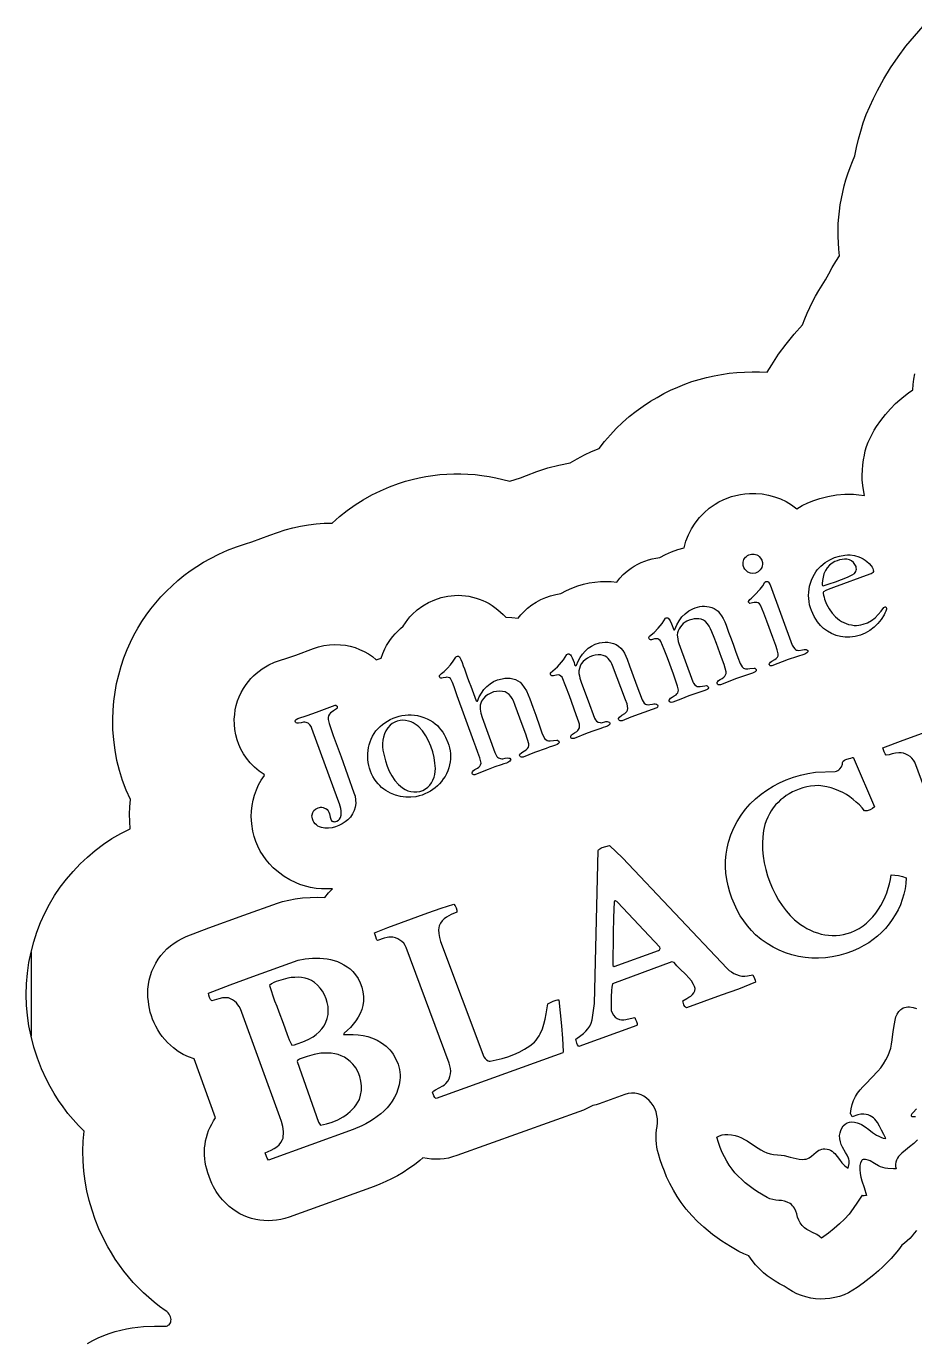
# Model space of a CAD drawing. Extents: x 0 to 500, y 0 to 300.
# Drawn here: x -0.4 to 72.7, y 184.6 to 292.8 of the extents above; entities that cross this region are included whole.
import ezdxf

# ---------------------------------------------------------------- set-up
doc = ezdxf.new("R2010")
doc.units = 0
doc.layers.add('Nível Padrão', color=18, linetype='CONTINUOUS')

msp = doc.modelspace()

# ---------------------------------------------------------------- linework, layer by layer
at = {"layer": 'Nível Padrão'}
for points in [[(4.64, 184.44), (5.08, 184.68), (5.53, 184.9), (5.98, 185.09), (6.44, 185.26), (6.91, 185.41), (7.38, 185.53), (7.84, 185.63), (8.31, 185.71), (8.78, 185.77), (9.24, 185.82), (10.16, 185.86), (11.04, 185.86), (11.13, 185.86), (11.22, 185.89), (11.29, 185.93), (11.36, 185.98), (11.42, 186.05), (11.46, 186.13), (11.5, 186.21), (11.51, 186.31), (11.52, 186.41), (11.5, 186.52), (11.47, 186.63), (11.43, 186.74), (11.36, 186.85), (11.27, 186.96), (11.17, 187.06), (11.04, 187.16), (10.57, 187.49), (10.12, 187.84), (9.69, 188.21), (9.26, 188.59), (8.83, 189.02), (8.41, 189.46), (8.02, 189.91), (7.64, 190.38), (7.28, 190.87), (6.93, 191.36), (6.61, 191.88), (6.31, 192.4), (5.93, 193.13), (5.59, 193.87), (5.29, 194.63), (5.03, 195.41), (4.79, 196.2), (4.6, 197), (4.45, 197.8), (4.34, 198.62), (4.28, 199.44), (4.27, 200.26), (4.3, 201.08), (4.37, 201.9), (3.91, 202.37), (3.46, 202.86), (3.04, 203.37), (2.64, 203.9), (2.26, 204.44), (1.9, 205), (1.57, 205.57), (1.26, 206.16), (0.87, 207.02), (0.53, 207.91), (0.24, 208.81), (0, 209.73), (-0.17, 210.57), (-0.28, 211.42), (-0.36, 212.28), (-0.39, 213.13), (-0.37, 214.02), (-0.3, 214.9), (-0.17, 215.77), (0, 216.64), (0.22, 217.47), (0.48, 218.27), (0.78, 219.06), (1.13, 219.83), (1.52, 220.57), (1.94, 221.29), (2.41, 221.98), (2.92, 222.65), (3.46, 223.28), (4.03, 223.89), (4.64, 224.46), (5.28, 225), (5.95, 225.51), (6.66, 225.97), (7.39, 226.4), (8.15, 226.79), (8.12, 227.39), (8.11, 227.98), (8.13, 228.58), (8.17, 229.18), (7.83, 229.96), (7.53, 230.76), (7.28, 231.58), (7.07, 232.41), (6.91, 233.25), (6.8, 234.1), (6.73, 234.95), (6.72, 235.81), (6.75, 236.55), (6.81, 237.28), (6.91, 238.01), (7.04, 238.73), (7.21, 239.45), (7.41, 240.16), (7.64, 240.85), (7.92, 241.54), (8.18, 242.13), (8.47, 242.71), (8.79, 243.28), (9.12, 243.83), (9.48, 244.36), (9.86, 244.88), (10.27, 245.38), (10.69, 245.87), (11.13, 246.33), (11.6, 246.78), (12.08, 247.21), (12.58, 247.61), (13.1, 248), (13.63, 248.36), (14.18, 248.71), (14.75, 249.03), (15.45, 249.38), (16.17, 249.7), (16.91, 249.99), (17.65, 250.23), (18.17, 250.4), (19.65, 250.95), (20.27, 251.17), (20.89, 251.37), (21.53, 251.53), (22.16, 251.67), (22.81, 251.78), (23.46, 251.86), (24.11, 251.92), (24.76, 251.94), (25.37, 252.47), (26, 252.97), (26.65, 253.43), (27.33, 253.86), (28.02, 254.25), (28.74, 254.6), (29.48, 254.91), (30.23, 255.19), (30.79, 255.37), (31.35, 255.52), (31.92, 255.65), (32.48, 255.76), (33.06, 255.85), (33.63, 255.92), (34.21, 255.96), (34.78, 255.99), (35.36, 255.99), (35.94, 255.97), (36.52, 255.93), (37.09, 255.86), (37.67, 255.77), (38.24, 255.66), (38.8, 255.53), (39.37, 255.38), (40.26, 255.65), (40.74, 255.85), (41.61, 256.19), (42.51, 256.47), (43.42, 256.7), (44.34, 256.89), (44.92, 257.22), (45.51, 257.54), (46.11, 257.82), (46.73, 258.08), (47.18, 258.64), (47.65, 259.19), (48.14, 259.71), (48.66, 260.21), (49.2, 260.69), (49.76, 261.14), (50.35, 261.56), (50.95, 261.96), (51.49, 262.28), (52.05, 262.59), (52.61, 262.87), (53.19, 263.12), (53.77, 263.36), (54.36, 263.57), (54.96, 263.75), (55.56, 263.92), (56.18, 264.05), (56.79, 264.17), (57.41, 264.26), (58.04, 264.32), (58.67, 264.36), (59.3, 264.38), (59.93, 264.37), (60.56, 264.34), (60.92, 264.95), (61.49, 265.82), (62.11, 266.66), (62.76, 267.47), (63.46, 268.24), (63.64, 268.73), (63.84, 269.21), (64.05, 269.68), (64.28, 270.15), (64.53, 270.61), (64.79, 271.06), (65.06, 271.5), (65.35, 271.94), (65.61, 272.45), (65.89, 272.96), (66.19, 273.45), (66.5, 273.93), (66.45, 274.46), (66.41, 274.99), (66.39, 275.51), (66.39, 276.04), (66.4, 276.57), (66.44, 277.09), (66.49, 277.61), (66.56, 278.13), (66.65, 278.65), (66.76, 279.16), (66.88, 279.68), (67.02, 280.18), (67.18, 280.68), (67.36, 281.18), (67.56, 281.67), (67.77, 282.16), (67.9, 282.84), (68.05, 283.52), (68.24, 284.19), (68.45, 284.86), (68.7, 285.54), (68.98, 286.21), (69.28, 286.87), (69.61, 287.52), (70.13, 288.48), (70.7, 289.4), (71.31, 290.3), (71.96, 291.17), (72.66, 292), (73.39, 292.81)], [(72.82, 193.73), (72.65, 193.5), (72.47, 193.28), (72.27, 193.07), (72.06, 192.88), (71.85, 192.69), (71.62, 192.52), (71.34, 192.15), (71.04, 191.79), (70.74, 191.44), (70.42, 191.1), (70.07, 190.75), (69.7, 190.42), (69.33, 190.09), (68.95, 189.78), (68.45, 189.4), (67.94, 189.03), (67.59, 188.81), (67.24, 188.61), (66.87, 188.44), (66.49, 188.31), (66.1, 188.21), (65.71, 188.14), (65.31, 188.1), (64.92, 188.09), (64.52, 188.12), (64.13, 188.17), (63.74, 188.26), (63.36, 188.38), (62.99, 188.53), (62.62, 188.71), (62.27, 188.92), (61.94, 189.16), (61.56, 189.35), (61.21, 189.55), (60.88, 189.77), (60.56, 190.01), (60.25, 190.26), (59.91, 190.58), (59.6, 190.91), (59.31, 191.27), (59.05, 191.65), (58.64, 191.81), (58.23, 192.01), (57.52, 192.42), (56.83, 192.85), (56.44, 193.12), (56.06, 193.4), (55.69, 193.69), (55.33, 194), (54.82, 194.47), (54.34, 194.97), (53.89, 195.49), (53.48, 196.04), (53.14, 196.54), (52.83, 197.06), (52.54, 197.59), (52.28, 198.14), (52.09, 198.6), (51.91, 199.07), (51.75, 199.54), (51.61, 200.03), (51.54, 200.3), (51.48, 200.58), (51.44, 200.86), (51.42, 201.15), (51.41, 201.43), (51.42, 201.71), (51.45, 202), (51.49, 202.28), (51.52, 202.6), (51.52, 202.91), (51.48, 203.2), (51.41, 203.49), (51.31, 203.76), (51.18, 204.01), (51.02, 204.24), (50.84, 204.44), (50.63, 204.62), (50.41, 204.77), (50.18, 204.89), (49.93, 204.97), (49.67, 205.02), (49.4, 205.03), (49.12, 205), (48.85, 204.92), (46.74, 204.16), (46.48, 204.08), (46.22, 204.01), (45.83, 203.81), (45.43, 203.64), (35.02, 199.89), (34.68, 199.78), (34.34, 199.69), (33.99, 199.63), (33.64, 199.6), (33.28, 199.59), (32.93, 199.6), (32.58, 199.65), (32.23, 199.71), (31.97, 199.49), (31.53, 199.14), (31.08, 198.82), (30.61, 198.51), (30.13, 198.23), (29.66, 197.98), (29.19, 197.75), (28.7, 197.54), (28.21, 197.35), (21.22, 194.83), (20.88, 194.72), (20.54, 194.63), (20.19, 194.58), (19.85, 194.54), (19.5, 194.53), (19.16, 194.54), (18.81, 194.58), (18.48, 194.64), (18.14, 194.73), (17.81, 194.83), (17.49, 194.96), (17.18, 195.11), (16.88, 195.29), (16.59, 195.48), (16.31, 195.7), (16.05, 195.94), (15.75, 196.25), (15.48, 196.58), (15.24, 196.94), (15.02, 197.31), (14.88, 197.59), (14.76, 197.88), (14.64, 198.18), (14.54, 198.48), (14.45, 198.77), (14.38, 199.06), (14.33, 199.35), (14.29, 199.64), (14.27, 199.94), (14.27, 200.23), (14.28, 200.53), (14.32, 200.82), (14.36, 201.11), (14.43, 201.39), (14.51, 201.68), (14.61, 201.95), (14.73, 202.23), (14.86, 202.49), (15.01, 202.75), (15.18, 203), (13.41, 207.85), (12.95, 208.01), (12.52, 208.22), (12.1, 208.47), (11.71, 208.75), (11.46, 208.97), (11.22, 209.19), (11, 209.44), (10.79, 209.69), (10.6, 209.96), (10.42, 210.24), (10.26, 210.53), (10.12, 210.83), (10, 211.11), (9.9, 211.4), (9.81, 211.69), (9.74, 211.99), (9.69, 212.29), (9.65, 212.59), (9.62, 212.9), (9.61, 213.2), (9.62, 213.59), (9.66, 213.97), (9.73, 214.34), (9.83, 214.71), (9.95, 215.06), (10.1, 215.4), (10.27, 215.73), (10.46, 216.05), (10.68, 216.35), (10.92, 216.63), (11.18, 216.9), (11.47, 217.14), (11.77, 217.37), (12.08, 217.57), (12.42, 217.75), (12.77, 217.91), (14.63, 218.62), (17.5, 219.67), (20.28, 220.66), (20.68, 220.79), (21.2, 220.91), (21.73, 221.01), (22.34, 221.09), (22.95, 221.13), (23.56, 221.15), (24.17, 221.13), (24.47, 221.5), (24.79, 221.84), (24.34, 221.83), (23.89, 221.84), (23.44, 221.88), (22.99, 221.96), (22.69, 222.03), (22.39, 222.11), (22.1, 222.21), (21.81, 222.33), (21.29, 222.58), (20.81, 222.87), (20.35, 223.2), (19.92, 223.58), (19.62, 223.89), (19.34, 224.23), (19.09, 224.58), (18.86, 224.95), (18.66, 225.34), (18.5, 225.74), (18.36, 226.15), (18.25, 226.58), (18.15, 227.18), (18.11, 227.78), (18.13, 228.24), (18.18, 228.69), (18.26, 229.13), (18.38, 229.56), (18.54, 229.99), (18.72, 230.4), (18.94, 230.79), (19.2, 231.17), (19.17, 231.25), (18.76, 231.53), (18.38, 231.85), (18.03, 232.21), (17.71, 232.59), (17.48, 232.95), (17.27, 233.32), (17.1, 233.71), (16.95, 234.11), (16.84, 234.52), (16.77, 234.94), (16.73, 235.37), (16.72, 235.79), (16.75, 236.18), (16.8, 236.56), (16.88, 236.93), (16.99, 237.3), (17.13, 237.65), (17.29, 238), (17.48, 238.33), (17.69, 238.65), (17.88, 238.9), (18.08, 239.14), (18.3, 239.36), (18.53, 239.57), (18.77, 239.76), (19.02, 239.94), (19.29, 240.11), (19.56, 240.26), (20.03, 240.48), (20.53, 240.65), (20.97, 240.79), (21.77, 241.06), (23.24, 241.62), (23.64, 241.75), (24.09, 241.86), (24.54, 241.92), (25, 241.95), (25.46, 241.93), (25.86, 241.88), (26.26, 241.8), (26.65, 241.69), (27.03, 241.54), (27.39, 241.37), (27.75, 241.17), (28.08, 240.95), (28.4, 240.69), (28.81, 240.82), (28.95, 241.21), (29.11, 241.58), (29.25, 241.85), (29.41, 242.11), (29.58, 242.36), (29.76, 242.6), (29.96, 242.83), (30.16, 243.05), (30.39, 243.26), (30.62, 243.45), (30.8, 243.73), (30.99, 243.99), (31.17, 244.21), (31.36, 244.42), (31.77, 244.79), (32.22, 245.12), (32.7, 245.4), (33.2, 245.63), (33.73, 245.81), (34.28, 245.93), (34.56, 245.96), (34.84, 245.98), (35.14, 245.99), (35.44, 245.98), (35.73, 245.95), (36.02, 245.91), (36.31, 245.85), (36.6, 245.77), (36.87, 245.68), (37.15, 245.57), (37.41, 245.45), (37.67, 245.31), (37.92, 245.16), (38.16, 244.99), (38.4, 244.81), (38.62, 244.61), (38.83, 244.4), (39.04, 244.18), (39.56, 244.17), (40.07, 244.12), (40.29, 244.39), (40.52, 244.64), (40.84, 244.94), (41.19, 245.2), (41.55, 245.44), (41.93, 245.65), (42.33, 245.82), (42.74, 245.96), (43.16, 246.07), (43.59, 246.14), (44.03, 246.38), (44.49, 246.59), (44.97, 246.76), (45.45, 246.91), (45.91, 247.01), (46.38, 247.08), (46.83, 247.12), (47.28, 247.13), (47.72, 247.12), (48.17, 247.08), (48.43, 247.4), (48.71, 247.7), (49.02, 247.97), (49.35, 248.22), (49.62, 248.39), (49.9, 248.55), (50.19, 248.69), (50.48, 248.81), (50.78, 248.91), (51.08, 248.99), (51.39, 249.06), (51.71, 249.1), (52.19, 249.36), (52.68, 249.57), (53.19, 249.75), (53.71, 249.9), (53.87, 250.45), (54.07, 250.97), (54.33, 251.47), (54.63, 251.94), (54.98, 252.38), (55.36, 252.79), (55.79, 253.16), (56.26, 253.48), (56.58, 253.67), (56.92, 253.84), (57.26, 253.99), (57.62, 254.11), (57.98, 254.21), (58.35, 254.29), (58.72, 254.34), (59.09, 254.37), (59.62, 254.37), (60.14, 254.33), (60.65, 254.24), (61.15, 254.1), (61.64, 253.92), (62.11, 253.7), (62.56, 253.43), (62.98, 253.12), (63.43, 253.37), (63.9, 253.6), (64.38, 253.79), (64.87, 253.96), (65.21, 254.05), (65.55, 254.13), (66.24, 254.25), (66.94, 254.31), (67.29, 254.32), (67.64, 254.31), (68.1, 254.27), (68.55, 254.2), (68.43, 254.83), (68.37, 255.47), (68.37, 255.89), (68.38, 256.3), (68.42, 256.72), (68.47, 257.14), (68.54, 257.51), (68.62, 257.87), (68.73, 258.23), (68.86, 258.58), (69.01, 258.92), (69.18, 259.25), (69.35, 259.57), (69.55, 259.88), (69.9, 260.38), (70.28, 260.86), (70.68, 261.33), (71.11, 261.76), (71.45, 262.07), (71.8, 262.36), (72.17, 262.64), (72.54, 262.89), (72.56, 263.34), (72.6, 263.78), (72.68, 264.21)], [(76.01, 223.29), (72.68, 232.27), (72.57, 232.44), (72.44, 232.59), (72.3, 232.73), (72.13, 232.84), (71.96, 232.93), (71.77, 233), (71.57, 233.03), (71.37, 233.04), (71.11, 233.01), (70.84, 232.95), (70.58, 232.88), (70.33, 232.84), (70.24, 232.95), (70.18, 233.11), (70.07, 233.44), (71.72, 234.07), (73.33, 234.65)], [(0, 216.64), (0, 209.73)], [(72.91, 201.19), (72.6, 200.89), (72.26, 200.61), (71.93, 200.35), (71.62, 200.09), (71.48, 199.96), (71.36, 199.82), (71.26, 199.67), (71.18, 199.52), (71.13, 199.36), (71.11, 199.19), (71.11, 199.01), (71.16, 198.81), (70.94, 198.81), (70.48, 198.84), (70.26, 198.87), (70.06, 198.92), (69.88, 198.98), (69.7, 199.05), (69.37, 199.23), (69.01, 199.45), (68.85, 199.52), (68.64, 199.57), (68.54, 199.57), (68.44, 199.56), (68.37, 199.54), (68.32, 199.49), (68.22, 199.3), (68.19, 199.2), (68.17, 199.09), (68.17, 198.74), (68.2, 198.42), (68.26, 198.12), (68.34, 197.83), (68.53, 197.26), (68.73, 196.61), (68.64, 196.61), (68.52, 196.59), (68.41, 196.59), (68.37, 196.61), (68.35, 196.65), (67.99, 196.06), (67.63, 195.55), (67.28, 195.08), (66.91, 194.67), (66.51, 194.27), (66.07, 193.89), (65.58, 193.5), (65.02, 193.09), (64.83, 193.26), (64.63, 193.39), (64.23, 193.6), (64.02, 193.7), (63.82, 193.82), (63.63, 193.95), (63.43, 194.13), (63.34, 194.24), (63.26, 194.35), (63.14, 194.59), (63.05, 194.84), (62.98, 195.09), (62.9, 195.33), (62.79, 195.56), (62.72, 195.67), (62.64, 195.77), (62.54, 195.86), (62.43, 195.95), (62.2, 196.07), (61.96, 196.15), (61.73, 196.19), (61.5, 196.21), (61.26, 196.24), (61.02, 196.27), (60.78, 196.34), (60.54, 196.45), (59.76, 196.91), (59.4, 197.15), (59.06, 197.4), (58.75, 197.65), (58.45, 197.92), (58.17, 198.19), (57.9, 198.48), (57.66, 198.79), (57.43, 199.1), (57.22, 199.44), (57.03, 199.79), (56.85, 200.16), (56.69, 200.56), (56.55, 200.97), (56.41, 201.41), (56.63, 201.52), (56.84, 201.59), (57.06, 201.64), (57.31, 201.64), (57.62, 201.61), (57.91, 201.55), (58.18, 201.47), (58.43, 201.36), (58.67, 201.23), (58.9, 201.1), (59.35, 200.8), (59.8, 200.5), (60.03, 200.36), (60.27, 200.24), (60.52, 200.13), (60.79, 200.05), (61.08, 199.98), (61.39, 199.95), (61.69, 199.93), (61.95, 199.89), (62.44, 199.77), (62.92, 199.65), (63.19, 199.61), (63.49, 199.58), (63.63, 199.59), (63.76, 199.61), (63.88, 199.65), (63.99, 199.71), (64.2, 199.85), (64.39, 200.02), (64.59, 200.18), (64.8, 200.33), (64.91, 200.38), (65.03, 200.42), (65.16, 200.45), (65.3, 200.45), (65.47, 200.43), (65.63, 200.39), (65.76, 200.33), (65.89, 200.25), (66, 200.16), (66.11, 200.06), (66.3, 199.83), (66.49, 199.57), (66.69, 199.31), (66.92, 199.07), (67.05, 198.96), (67.2, 198.86), (67.25, 199.01), (67.29, 199.24), (67.29, 199.48), (67.27, 199.59), (67.24, 199.68), (67.12, 199.93), (66.99, 200.15), (66.74, 200.58), (66.64, 200.8), (66.57, 201.03), (66.52, 201.28), (66.51, 201.55), (66.54, 201.77), (66.6, 201.97), (66.69, 202.16), (66.81, 202.33), (66.95, 202.48), (67.12, 202.58), (67.31, 202.65), (67.52, 202.67), (67.74, 202.64), (67.94, 202.6), (68.12, 202.53), (68.3, 202.45), (68.62, 202.26), (68.92, 202.03), (69.22, 201.8), (69.54, 201.58), (69.72, 201.49), (69.9, 201.41), (70.1, 201.34), (70.32, 201.3), (70.13, 201.64), (69.96, 201.98), (69.79, 202.31), (69.61, 202.62), (69.4, 202.88), (69.28, 202.99), (69.16, 203.09), (69.02, 203.17), (68.86, 203.24), (68.69, 203.28), (68.5, 203.3), (68.24, 203.29), (68.01, 203.24), (67.54, 203.07), (67.52, 203.15), (67.48, 203.21), (67.43, 203.28), (67.41, 203.35), (67.46, 203.75), (67.54, 204.11), (67.66, 204.44), (67.81, 204.75), (67.99, 205.03), (68.2, 205.3), (68.42, 205.56), (68.66, 205.81), (69.15, 206.31), (69.65, 206.84), (69.89, 207.12), (70.11, 207.43), (70.32, 207.76), (70.5, 208.12), (70.62, 208.42), (70.71, 208.74), (70.78, 209.07), (70.84, 209.41), (70.92, 210.09), (71.01, 210.73), (71.07, 211.03), (71.14, 211.3), (71.24, 211.54), (71.37, 211.75), (71.53, 211.92), (71.62, 211.98), (71.73, 212.04), (71.84, 212.08), (71.97, 212.11), (72.11, 212.12), (72.26, 212.12), (72.56, 212.09), (72.83, 212)], [(72.82, 203.75), (72.56, 203.45), (72.45, 203.32), (72.4, 203.21), (72.4, 203.17), (72.42, 203.14), (72.45, 203.12), (72.52, 203.11), (72.74, 203.11)]]:
    msp.add_lwpolyline(points, dxfattribs=at)
for points in [[(59.89, 249.19), (60.01, 249.05), (60.1, 248.89), (60.16, 248.7), (60.16, 248.53), (60.14, 248.41), (60.1, 248.29), (60.05, 248.19), (59.98, 248.09), (59.9, 248), (59.8, 247.93), (59.7, 247.86), (59.58, 247.82), (59.37, 247.79), (59.17, 247.82), (58.97, 247.9), (58.89, 247.95), (58.81, 248.02), (58.71, 248.15), (58.62, 248.29), (58.57, 248.45), (58.57, 248.62), (58.58, 248.72), (58.6, 248.83), (58.64, 248.93), (58.69, 249.03), (58.76, 249.12), (58.84, 249.19), (58.93, 249.26), (59.03, 249.31), (59.14, 249.35), (59.25, 249.37), (59.37, 249.38), (59.48, 249.37), (59.59, 249.35), (59.7, 249.31), (59.8, 249.26), (59.89, 249.19)], [(68.75, 248.77), (68.93, 248.6), (69.1, 248.41), (69.17, 248.31), (69.23, 248.2), (69.27, 248.08), (69.29, 247.96), (69.24, 247.87), (69.18, 247.8), (69.09, 247.76), (69, 247.73), (66, 246.64), (65.57, 246.48), (65.37, 246.4), (65.18, 246.29), (65.15, 246.22), (65.15, 246.14), (65.18, 245.99), (65.23, 245.83), (65.27, 245.67), (65.43, 245.27), (65.64, 244.88), (65.88, 244.53), (66.16, 244.22), (66.32, 244.08), (66.49, 243.96), (66.66, 243.85), (66.85, 243.75), (67.04, 243.67), (67.25, 243.6), (67.47, 243.55), (67.69, 243.52), (67.89, 243.52), (68.08, 243.53), (68.26, 243.56), (68.45, 243.61), (68.8, 243.74), (69.12, 243.92), (69.42, 244.14), (69.69, 244.4), (69.93, 244.69), (70.13, 245), (70.24, 245.04), (70.3, 245.03), (70.34, 245), (70.36, 244.92), (70.36, 244.84), (70.31, 244.68), (70.23, 244.53), (70.16, 244.38), (69.93, 244), (69.66, 243.66), (69.34, 243.36), (68.99, 243.1), (68.62, 242.89), (68.21, 242.72), (67.78, 242.6), (67.34, 242.54), (66.97, 242.54), (66.59, 242.59), (66.21, 242.69), (65.85, 242.84), (65.51, 243.03), (65.19, 243.26), (64.92, 243.52), (64.69, 243.81), (64.54, 244.03), (64.41, 244.25), (64.29, 244.49), (64.19, 244.73), (64.11, 244.97), (64.04, 245.22), (64, 245.47), (63.97, 245.73), (63.96, 245.98), (63.97, 246.24), (63.99, 246.49), (64.04, 246.74), (64.11, 247), (64.19, 247.24), (64.3, 247.48), (64.43, 247.72), (64.54, 247.91), (64.67, 248.08), (64.82, 248.24), (64.97, 248.4), (65.31, 248.68), (65.69, 248.91), (66.09, 249.09), (66.51, 249.22), (66.94, 249.3), (67.15, 249.32), (67.37, 249.32), (67.73, 249.26), (68.09, 249.15), (68.27, 249.07), (68.44, 248.98), (68.6, 248.88), (68.75, 248.77)], [(66.11, 248.76), (65.88, 248.63), (65.67, 248.46), (65.49, 248.25), (65.34, 248.02), (65.22, 247.76), (65.14, 247.49), (65.09, 247.22), (65.08, 246.95), (65.07, 246.89), (65.08, 246.84), (65.1, 246.79), (65.15, 246.76), (65.65, 246.93), (66.16, 247.11), (67.15, 247.49), (67.55, 247.67), (67.72, 247.79), (67.79, 247.86), (67.85, 247.96), (67.88, 248.05), (67.89, 248.15), (67.88, 248.25), (67.86, 248.35), (67.77, 248.53), (67.66, 248.69), (67.49, 248.82), (67.31, 248.91), (67.11, 248.96), (66.91, 248.97), (66.71, 248.95), (66.51, 248.91), (66.31, 248.84), (66.11, 248.76)], [(60.66, 247.08), (60.79, 246.85), (62.61, 241.88), (62.7, 241.72), (62.81, 241.58), (62.88, 241.53), (62.95, 241.49), (63.04, 241.47), (63.14, 241.46), (63.44, 241.5), (63.59, 241.52), (63.75, 241.53), (63.82, 241.5), (63.88, 241.44), (63.89, 241.39), (63.88, 241.34), (63.82, 241.25), (63.65, 241.16), (62.97, 240.94), (62.28, 240.7), (60.94, 240.19), (60.84, 240.19), (60.79, 240.2), (60.76, 240.23), (60.74, 240.26), (60.72, 240.29), (60.73, 240.37), (60.82, 240.48), (60.93, 240.56), (61.18, 240.71), (61.3, 240.79), (61.39, 240.89), (61.45, 241.02), (61.45, 241.18), (61.37, 241.51), (61.26, 241.85), (61.02, 242.51), (60.53, 243.86), (60.27, 244.53), (59.99, 245.19), (59.92, 245.29), (59.82, 245.36), (59.71, 245.4), (59.59, 245.41), (59.47, 245.4), (59.35, 245.38), (59.24, 245.35), (59.12, 245.33), (59.04, 245.39), (59.01, 245.43), (59, 245.49), (59.11, 245.64), (59.25, 245.77), (59.4, 245.89), (59.54, 246.02), (59.98, 246.51), (60.19, 246.77), (60.36, 247.06), (60.43, 247.12), (60.51, 247.14), (60.59, 247.13), (60.66, 247.08)], [(52.44, 244.09), (52.56, 243.88), (52.67, 243.64), (52.87, 243.16), (52.92, 243.16), (52.95, 243.19), (53.11, 243.56), (53.3, 243.9), (53.53, 244.21), (53.8, 244.48), (54.1, 244.71), (54.44, 244.89), (54.62, 244.96), (54.81, 245.02), (55, 245.06), (55.2, 245.09), (55.39, 245.1), (55.59, 245.08), (55.79, 245.05), (55.99, 244.99), (56.18, 244.91), (56.35, 244.81), (56.51, 244.68), (56.63, 244.53), (56.8, 244.31), (56.94, 244.07), (57.06, 243.81), (57.17, 243.53), (57.38, 242.96), (57.58, 242.41), (57.77, 241.9), (57.95, 241.39), (58.13, 240.88), (58.33, 240.39), (58.4, 240.24), (58.49, 240.11), (58.61, 240), (58.68, 239.97), (58.77, 239.95), (58.95, 239.95), (59.12, 239.96), (59.48, 240.01), (59.52, 240), (59.56, 239.97), (59.63, 239.89), (59.64, 239.84), (59.63, 239.79), (59.57, 239.7), (59.35, 239.59), (58.68, 239.38), (58.02, 239.14), (56.72, 238.63), (56.59, 238.62), (56.53, 238.63), (56.47, 238.67), (56.44, 238.75), (56.43, 238.8), (56.44, 238.84), (56.49, 238.91), (56.55, 238.97), (56.69, 239.06), (56.84, 239.15), (56.97, 239.25), (57.07, 239.34), (57.13, 239.45), (57.17, 239.57), (57.18, 239.7), (57.01, 240.29), (56.8, 240.88), (56.37, 242.04), (56.18, 242.52), (56, 243), (55.89, 243.23), (55.78, 243.45), (55.64, 243.65), (55.48, 243.83), (55.3, 243.94), (55.11, 244.02), (54.92, 244.06), (54.73, 244.06), (54.53, 244.05), (54.34, 244), (54.14, 243.94), (53.95, 243.86), (53.8, 243.77), (53.65, 243.66), (53.52, 243.53), (53.41, 243.39), (53.31, 243.24), (53.23, 243.08), (53.18, 242.91), (53.15, 242.73), (53.19, 242.38), (53.23, 242.2), (53.28, 242.02), (54.42, 238.88), (54.5, 238.75), (54.59, 238.63), (54.71, 238.53), (54.78, 238.5), (54.86, 238.48), (55.05, 238.49), (55.24, 238.52), (55.43, 238.55), (55.52, 238.56), (55.62, 238.54), (55.69, 238.47), (55.71, 238.42), (55.71, 238.38), (55.67, 238.3), (55.6, 238.25), (55.43, 238.16), (54.77, 237.95), (54.1, 237.72), (53.45, 237.46), (52.8, 237.19), (52.66, 237.18), (52.59, 237.19), (52.53, 237.23), (52.49, 237.3), (52.49, 237.39), (52.53, 237.46), (52.59, 237.52), (52.74, 237.62), (52.89, 237.71), (53.05, 237.81), (53.13, 237.88), (53.19, 237.97), (53.23, 238.08), (53.25, 238.19), (53.18, 238.52), (53.07, 238.85), (52.83, 239.51), (52.34, 240.86), (52.08, 241.53), (51.81, 242.19), (51.74, 242.28), (51.65, 242.35), (51.55, 242.4), (51.43, 242.42), (51.35, 242.42), (51.28, 242.4), (51.12, 242.35), (51.04, 242.34), (50.96, 242.33), (50.89, 242.36), (50.83, 242.42), (50.81, 242.47), (50.82, 242.52), (50.84, 242.57), (50.88, 242.62), (51.25, 242.94), (51.59, 243.29), (51.91, 243.67), (52.05, 243.88), (52.19, 244.1), (52.25, 244.13), (52.31, 244.14), (52.38, 244.13), (52.44, 244.09)], [(44.29, 241.15), (44.36, 241.09), (44.42, 241.02), (44.51, 240.84), (44.66, 240.46), (44.71, 240.31), (44.74, 240.24), (44.8, 240.19), (44.86, 240.24), (45, 240.56), (45.16, 240.87), (45.36, 241.15), (45.58, 241.4), (45.83, 241.63), (46.1, 241.82), (46.41, 241.97), (46.75, 242.08), (46.98, 242.12), (47.21, 242.13), (47.45, 242.13), (47.69, 242.09), (47.91, 242.03), (48.13, 241.94), (48.32, 241.81), (48.5, 241.65), (48.67, 241.45), (48.8, 241.23), (48.92, 240.98), (49.03, 240.73), (49.22, 240.2), (49.42, 239.68), (49.83, 238.53), (50.04, 237.96), (50.27, 237.39), (50.34, 237.25), (50.43, 237.13), (50.54, 237.04), (50.61, 237.01), (50.69, 237), (50.8, 236.99), (50.91, 237), (51.12, 237.04), (51.23, 237.05), (51.33, 237.06), (51.44, 237.04), (51.53, 236.99), (51.56, 236.89), (51.54, 236.8), (51.46, 236.72), (50.03, 236.22), (49.33, 235.96), (48.63, 235.67), (48.55, 235.66), (48.47, 235.66), (48.4, 235.68), (48.35, 235.74), (48.33, 235.8), (48.33, 235.85), (48.39, 235.97), (48.6, 236.12), (48.83, 236.26), (48.93, 236.34), (49.01, 236.44), (49.06, 236.55), (49.08, 236.69), (49.06, 236.87), (49.02, 237.05), (48.9, 237.4), (47.83, 240.21), (47.77, 240.36), (47.68, 240.51), (47.59, 240.66), (47.48, 240.78), (47.35, 240.89), (47.21, 240.98), (47.05, 241.05), (46.87, 241.09), (46.64, 241.1), (46.41, 241.08), (46.18, 241.02), (45.97, 240.94), (45.76, 240.83), (45.57, 240.69), (45.41, 240.54), (45.26, 240.36), (45.16, 240.17), (45.1, 239.97), (45.07, 239.77), (45.07, 239.57), (45.1, 239.37), (45.15, 239.17), (45.29, 238.77), (45.82, 237.31), (46.35, 235.87), (46.42, 235.74), (46.52, 235.63), (46.65, 235.55), (46.81, 235.52), (46.9, 235.51), (47, 235.53), (47.19, 235.58), (47.29, 235.6), (47.39, 235.61), (47.48, 235.59), (47.57, 235.55), (47.61, 235.45), (47.61, 235.39), (47.58, 235.35), (47.5, 235.29), (47.41, 235.23), (47.24, 235.16), (47.05, 235.11), (46.86, 235.04), (46.3, 234.85), (45.75, 234.65), (44.68, 234.22), (44.55, 234.2), (44.49, 234.21), (44.43, 234.24), (44.4, 234.28), (44.39, 234.32), (44.39, 234.41), (44.45, 234.5), (44.53, 234.57), (44.71, 234.69), (44.9, 234.79), (44.98, 234.86), (45.04, 234.94), (45.1, 235.09), (45.12, 235.24), (45.11, 235.39), (45.07, 235.55), (44.95, 235.86), (44.85, 236.16), (44.29, 237.73), (44, 238.5), (43.68, 239.25), (43.59, 239.35), (43.47, 239.41), (43.35, 239.44), (43.21, 239.42), (43.09, 239.4), (42.96, 239.37), (42.85, 239.37), (42.79, 239.39), (42.75, 239.42), (42.72, 239.51), (42.73, 239.6), (43.11, 239.95), (43.3, 240.12), (43.48, 240.31), (43.64, 240.49), (43.79, 240.69), (44.07, 241.12), (44.12, 241.15), (44.18, 241.17), (44.24, 241.17), (44.29, 241.15)], [(35.23, 240.94), (35.36, 240.71), (35.46, 240.45), (35.55, 240.19), (35.65, 239.93), (35.91, 239.21), (36.04, 238.85), (36.18, 238.51), (36.61, 237.32), (36.66, 237.28), (36.69, 237.27), (36.71, 237.29), (36.87, 237.63), (37.05, 237.94), (37.25, 238.23), (37.49, 238.49), (37.76, 238.71), (38.05, 238.9), (38.38, 239.04), (38.74, 239.13), (38.96, 239.17), (39.18, 239.18), (39.41, 239.17), (39.63, 239.13), (39.84, 239.06), (40.03, 238.96), (40.22, 238.84), (40.38, 238.68), (40.57, 238.42), (40.74, 238.12), (40.89, 237.8), (41.02, 237.47), (41.26, 236.79), (41.51, 236.13), (41.85, 235.17), (42.02, 234.69), (42.22, 234.22), (42.33, 234.12), (42.44, 234.05), (42.57, 234.02), (42.7, 234.01), (42.98, 234.04), (43.25, 234.07), (43.29, 234.07), (43.33, 234.05), (43.41, 233.99), (43.43, 233.94), (43.43, 233.89), (43.42, 233.84), (43.39, 233.79), (43.27, 233.72), (43.14, 233.67), (42.89, 233.58), (42.62, 233.5), (42.36, 233.4), (41.41, 233.05), (40.47, 232.68), (40.4, 232.67), (40.34, 232.67), (40.27, 232.69), (40.22, 232.73), (40.19, 232.83), (40.21, 232.92), (40.33, 233.03), (40.46, 233.12), (40.6, 233.2), (40.73, 233.29), (40.83, 233.39), (40.91, 233.51), (40.95, 233.64), (40.94, 233.77), (40.69, 234.57), (40.41, 235.36), (39.83, 236.92), (39.67, 237.31), (39.57, 237.5), (39.46, 237.67), (39.32, 237.83), (39.17, 237.95), (38.99, 238.04), (38.78, 238.09), (38.53, 238.11), (38.28, 238.09), (38.04, 238.04), (37.81, 237.95), (37.59, 237.83), (37.39, 237.68), (37.21, 237.5), (37.06, 237.29), (36.99, 237.13), (36.95, 236.96), (36.93, 236.8), (36.94, 236.63), (36.96, 236.46), (37, 236.29), (37.11, 235.94), (38.14, 233.07), (38.22, 232.9), (38.31, 232.74), (38.37, 232.68), (38.44, 232.62), (38.53, 232.58), (38.62, 232.56), (38.72, 232.55), (38.81, 232.55), (39, 232.58), (39.19, 232.61), (39.29, 232.6), (39.38, 232.58), (39.44, 232.52), (39.46, 232.48), (39.45, 232.44), (39.39, 232.35), (39.31, 232.28), (39.21, 232.23), (39.11, 232.19), (38.89, 232.13), (38.68, 232.05), (38.14, 231.87), (37.61, 231.67), (36.55, 231.25), (36.49, 231.23), (36.43, 231.23), (36.37, 231.25), (36.32, 231.28), (36.29, 231.33), (36.28, 231.38), (36.3, 231.48), (36.39, 231.57), (36.49, 231.65), (36.72, 231.78), (36.82, 231.85), (36.91, 231.94), (36.98, 232.05), (37.02, 232.19), (36.97, 232.41), (36.91, 232.63), (36.76, 233.07), (36.59, 233.52), (36.43, 233.96), (35.06, 237.73), (34.81, 238.45), (34.66, 238.81), (34.49, 239.14), (34.41, 239.21), (34.31, 239.24), (34.21, 239.25), (34.11, 239.24), (33.9, 239.2), (33.8, 239.18), (33.7, 239.18), (33.65, 239.2), (33.62, 239.23), (33.59, 239.32), (33.61, 239.39), (33.64, 239.45), (33.75, 239.55), (33.88, 239.64), (33.99, 239.73), (34.26, 239.99), (34.51, 240.27), (34.73, 240.58), (34.93, 240.91), (35, 240.96), (35.08, 240.99), (35.16, 240.98), (35.23, 240.94)], [(25.01, 236.94), (25.07, 236.94), (25.11, 236.93), (25.19, 236.86), (25.19, 236.76), (25.17, 236.71), (25.13, 236.66), (24.88, 236.5), (24.76, 236.41), (24.64, 236.31), (24.54, 236.2), (24.47, 236.08), (24.43, 235.94), (24.43, 235.78), (24.51, 235.45), (24.63, 235.11), (24.86, 234.47), (25.18, 233.58), (25.5, 232.7), (26.56, 229.75), (26.66, 229.46), (26.7, 229.17), (26.71, 228.87), (26.66, 228.57), (26.57, 228.28), (26.44, 228.01), (26.28, 227.75), (26.07, 227.52), (25.85, 227.35), (25.6, 227.19), (25.33, 227.05), (25.05, 226.94), (24.76, 226.87), (24.46, 226.83), (24.17, 226.83), (23.88, 226.88), (23.74, 226.94), (23.6, 227.01), (23.48, 227.1), (23.37, 227.2), (23.27, 227.32), (23.2, 227.45), (23.14, 227.59), (23.12, 227.75), (23.11, 227.84), (23.12, 227.93), (23.17, 228.11), (23.27, 228.28), (23.41, 228.4), (23.51, 228.46), (23.61, 228.51), (23.72, 228.54), (23.82, 228.55), (23.93, 228.55), (24.04, 228.53), (24.15, 228.49), (24.25, 228.44), (24.36, 228.36), (24.44, 228.25), (24.5, 228.14), (24.54, 228.01), (24.61, 227.74), (24.69, 227.49), (24.75, 227.42), (24.82, 227.39), (24.91, 227.37), (25, 227.36), (25.15, 227.41), (25.28, 227.49), (25.38, 227.58), (25.46, 227.72), (25.51, 227.9), (25.52, 228.08), (25.51, 228.27), (25.48, 228.46), (25.37, 228.83), (25.24, 229.2), (23.11, 235.02), (23.03, 235.19), (22.94, 235.34), (22.8, 235.46), (22.72, 235.5), (22.63, 235.53), (22.53, 235.55), (22.42, 235.55), (22.21, 235.51), (22, 235.47), (21.9, 235.47), (21.81, 235.5), (21.77, 235.52), (21.74, 235.56), (21.72, 235.65), (21.75, 235.73), (21.8, 235.78), (21.94, 235.86), (22.7, 236.09), (23.48, 236.37), (25.01, 236.94)], [(33.25, 235.41), (33.42, 235.27), (33.57, 235.1), (33.72, 234.93), (33.86, 234.74), (33.98, 234.54), (34.1, 234.33), (34.29, 233.89), (34.36, 233.67), (34.42, 233.43), (34.47, 233.2), (34.5, 232.97), (34.51, 232.73), (34.5, 232.5), (34.47, 232.28), (34.43, 232.05), (34.36, 231.8), (34.27, 231.55), (34.17, 231.31), (34.05, 231.09), (33.91, 230.88), (33.77, 230.68), (33.61, 230.49), (33.44, 230.32), (33.25, 230.16), (33.06, 230.01), (32.85, 229.88), (32.63, 229.76), (32.4, 229.65), (32.17, 229.56), (31.92, 229.48), (31.66, 229.42), (31.25, 229.37), (30.82, 229.38), (30.39, 229.44), (29.97, 229.55), (29.56, 229.71), (29.18, 229.92), (29.01, 230.05), (28.84, 230.18), (28.69, 230.33), (28.55, 230.49), (28.39, 230.67), (28.25, 230.87), (28.12, 231.08), (28.01, 231.3), (27.92, 231.52), (27.84, 231.76), (27.78, 231.99), (27.73, 232.24), (27.7, 232.48), (27.69, 232.73), (27.69, 232.97), (27.72, 233.22), (27.76, 233.46), (27.81, 233.7), (27.89, 233.93), (27.98, 234.16), (28.09, 234.4), (28.23, 234.62), (28.37, 234.83), (28.54, 235.02), (28.72, 235.2), (28.91, 235.36), (29.11, 235.51), (29.33, 235.65), (29.55, 235.77), (29.78, 235.87), (30.02, 235.96), (30.27, 236.04), (30.51, 236.09), (30.77, 236.13), (31.02, 236.16), (31.27, 236.17), (31.53, 236.14), (31.8, 236.1), (32.06, 236.03), (32.31, 235.95), (32.57, 235.84), (32.81, 235.72), (33.04, 235.57), (33.25, 235.41)], [(31.26, 235.57), (31.04, 235.65), (30.81, 235.7), (30.58, 235.71), (30.35, 235.69), (30.12, 235.63), (29.91, 235.55), (29.71, 235.44), (29.53, 235.3), (29.34, 235.08), (29.19, 234.85), (29.08, 234.59), (29, 234.33), (28.95, 234.06), (28.92, 233.79), (28.92, 233.52), (28.95, 233.26), (29.04, 232.81), (29.15, 232.37), (29.3, 231.94), (29.47, 231.52), (29.69, 231.13), (29.93, 230.76), (30.22, 230.43), (30.38, 230.29), (30.55, 230.15), (30.77, 230.01), (31, 229.91), (31.25, 229.84), (31.49, 229.81), (31.74, 229.82), (31.98, 229.86), (32.22, 229.94), (32.45, 230.06), (32.64, 230.2), (32.8, 230.38), (32.94, 230.57), (33.06, 230.79), (33.15, 231.02), (33.21, 231.26), (33.25, 231.5), (33.26, 231.73), (33.22, 232.19), (33.15, 232.65), (33.04, 233.12), (32.89, 233.58), (32.7, 234.02), (32.47, 234.44), (32.2, 234.83), (31.9, 235.17), (31.75, 235.29), (31.6, 235.39), (31.43, 235.49), (31.26, 235.57)], [(66.13, 231.49), (66.25, 231.53), (66.35, 231.58), (66.44, 231.64), (66.52, 231.72), (66.65, 231.89), (66.73, 232.1), (66.75, 232.24), (66.8, 232.34), (66.9, 232.42), (67.01, 232.47), (67.29, 232.56), (67.43, 232.6), (67.56, 232.65), (67.62, 232.65), (67.66, 232.61), (67.7, 232.49), (69.37, 228.58), (69.21, 228.44), (69.01, 228.33), (68.78, 228.26), (68.66, 228.25), (68.55, 228.25), (68.35, 228.5), (68.13, 228.74), (67.88, 228.97), (67.63, 229.19), (67.35, 229.4), (67.06, 229.59), (66.76, 229.76), (66.44, 229.91), (66.12, 230.05), (65.8, 230.15), (65.46, 230.24), (65.13, 230.3), (64.79, 230.33), (64.46, 230.32), (64.12, 230.29), (63.8, 230.23), (63.49, 230.15), (63.19, 230.05), (62.91, 229.94), (62.63, 229.81), (62.37, 229.67), (62.12, 229.51), (61.88, 229.34), (61.65, 229.16), (61.44, 228.95), (61.24, 228.74), (61.05, 228.51), (60.88, 228.26), (60.73, 228), (60.59, 227.73), (60.47, 227.44), (60.36, 227.14), (60.25, 226.64), (60.19, 226.13), (60.16, 225.6), (60.17, 225.06), (60.22, 224.52), (60.31, 223.98), (60.43, 223.44), (60.58, 222.91), (60.76, 222.39), (60.98, 221.88), (61.22, 221.38), (61.49, 220.91), (61.78, 220.46), (62.1, 220.04), (62.44, 219.65), (62.8, 219.3), (63.04, 219.09), (63.29, 218.9), (63.55, 218.73), (63.82, 218.57), (64.1, 218.43), (64.39, 218.31), (64.68, 218.21), (64.98, 218.12), (65.28, 218.06), (65.59, 218.02), (65.9, 218), (66.21, 218.01), (66.52, 218.03), (66.82, 218.09), (67.13, 218.16), (67.43, 218.26), (67.78, 218.41), (68.11, 218.59), (68.43, 218.79), (68.72, 219.02), (69, 219.28), (69.25, 219.55), (69.49, 219.85), (69.71, 220.16), (69.9, 220.48), (70.08, 220.82), (70.24, 221.17), (70.38, 221.52), (70.5, 221.89), (70.6, 222.25), (70.69, 222.62), (70.75, 222.98), (71.05, 222.97), (71.36, 222.93), (71.68, 222.85), (71.99, 222.75), (71.96, 222.29), (71.89, 221.84), (71.79, 221.4), (71.66, 220.96), (71.5, 220.53), (71.31, 220.11), (71.08, 219.71), (70.84, 219.32), (70.57, 218.95), (70.27, 218.59), (69.96, 218.26), (69.62, 217.95), (69.27, 217.66), (68.9, 217.4), (68.51, 217.17), (68.11, 216.96), (67.56, 216.72), (67.01, 216.53), (66.45, 216.37), (65.9, 216.25), (65.34, 216.17), (64.78, 216.14), (64.22, 216.15), (63.67, 216.19), (63.12, 216.28), (62.58, 216.41), (62.05, 216.58), (61.53, 216.79), (61.03, 217.05), (60.54, 217.34), (60.06, 217.68), (59.6, 218.06), (59.25, 218.41), (58.92, 218.79), (58.62, 219.2), (58.33, 219.63), (58.08, 220.09), (57.85, 220.57), (57.65, 221.06), (57.48, 221.57), (57.34, 222.08), (57.24, 222.61), (57.16, 223.13), (57.13, 223.65), (57.13, 224.17), (57.17, 224.69), (57.25, 225.19), (57.37, 225.67), (57.57, 226.28), (57.81, 226.85), (58.09, 227.39), (58.41, 227.91), (58.77, 228.39), (59.16, 228.83), (59.59, 229.25), (60.04, 229.63), (60.52, 229.97), (61.03, 230.29), (61.57, 230.57), (62.12, 230.81), (62.7, 231.02), (63.29, 231.2), (63.9, 231.33), (64.52, 231.43), (66.13, 231.49)], [(48.65, 224.38), (57.25, 215.28), (57.41, 215.13), (57.6, 215), (57.8, 214.88), (58.02, 214.78), (58.24, 214.71), (58.47, 214.66), (58.7, 214.66), (58.93, 214.69), (59.37, 214.76), (59.5, 214.46), (59.55, 214.32), (59.59, 214.15), (58.2, 213.6), (56.77, 213.08), (53.9, 212.06), (53.83, 212.1), (53.78, 212.16), (53.7, 212.31), (53.61, 212.64), (53.94, 212.83), (54.11, 212.92), (54.27, 213.02), (54.41, 213.14), (54.52, 213.28), (54.59, 213.44), (54.62, 213.65), (54.56, 213.81), (54.49, 213.96), (54.31, 214.26), (54.1, 214.53), (53.87, 214.78), (53.37, 215.27), (53.13, 215.52), (52.91, 215.78), (52.71, 215.84), (47.83, 214.03), (47.78, 213.76), (47.74, 213.49), (47.72, 212.95), (47.72, 212.4), (47.72, 211.84), (47.8, 211.63), (47.91, 211.44), (48.04, 211.28), (48.12, 211.22), (48.21, 211.16), (48.39, 211.1), (48.57, 211.07), (48.75, 211.07), (48.92, 211.09), (49.28, 211.17), (49.65, 211.25), (49.73, 211.1), (49.8, 210.93), (49.85, 210.75), (49.85, 210.67), (49.84, 210.59), (45.05, 208.87), (44.96, 209), (44.9, 209.15), (44.8, 209.46), (45.23, 209.77), (45.44, 209.94), (45.63, 210.13), (45.81, 210.33), (45.95, 210.55), (46.07, 210.8), (46.15, 211.07), (46.35, 212.42), (46.66, 224.99), (46.68, 225.05), (46.71, 225.09), (46.79, 225.14), (46.88, 225.18), (46.97, 225.23), (47.59, 225.41), (48.65, 224.38)], [(48.24, 220.75), (48.18, 220.8), (48.11, 220.84), (48.07, 220.85), (48.03, 220.85), (48, 220.82), (47.97, 220.78), (47.91, 219.47), (47.87, 218.16), (47.84, 215.54), (47.96, 215.45), (51.61, 216.77), (51.68, 216.81), (51.73, 216.87), (51.74, 216.94), (51.73, 217.03), (48.24, 220.75)], [(34.78, 220.57), (34.88, 220.43), (34.96, 220.28), (35.01, 220.1), (35.02, 220.02), (35.01, 219.93), (34.57, 219.74), (34.36, 219.63), (34.16, 219.51), (33.97, 219.38), (33.81, 219.22), (33.67, 219.03), (33.57, 218.8), (33.54, 218.64), (33.52, 218.48), (33.53, 218.16), (33.59, 217.84), (33.69, 217.52), (37.24, 208.02), (37.34, 207.89), (37.46, 207.77), (37.6, 207.69), (37.68, 207.66), (37.76, 207.65), (38.25, 207.76), (38.74, 207.88), (39.22, 208.03), (39.7, 208.21), (40.16, 208.41), (40.6, 208.65), (41.02, 208.92), (41.4, 209.22), (41.55, 209.39), (41.67, 209.56), (41.79, 209.74), (41.89, 209.92), (42.06, 210.31), (42.19, 210.72), (42.29, 211.13), (42.37, 211.55), (42.5, 212.37), (42.72, 212.5), (42.94, 212.61), (43.18, 212.68), (43.3, 212.7), (43.41, 212.7), (43.63, 210.58), (43.71, 209.52), (43.78, 208.45), (43.74, 208.35), (33.33, 204.59), (33.26, 204.62), (33.2, 204.67), (33.12, 204.81), (33.01, 205.12), (33.14, 205.22), (33.28, 205.31), (33.58, 205.46), (33.88, 205.62), (34.01, 205.72), (34.13, 205.82), (34.27, 206.01), (34.38, 206.2), (34.46, 206.41), (34.51, 206.63), (34.52, 206.85), (34.5, 207.07), (34.46, 207.29), (34.38, 207.5), (30.86, 217.02), (30.77, 217.19), (30.65, 217.36), (30.5, 217.5), (30.34, 217.63), (30.16, 217.74), (29.97, 217.82), (29.77, 217.86), (29.57, 217.87), (29.44, 217.87), (29.3, 217.85), (29.04, 217.78), (28.51, 217.58), (28.45, 217.64), (28.41, 217.71), (28.35, 217.88), (28.31, 218.05), (28.24, 218.22), (29.35, 218.65), (30.47, 219.06), (32.65, 219.88), (33.73, 220.26), (34.26, 220.42), (34.78, 220.57)], [(21.97, 215.96), (22.56, 216.07), (23.15, 216.14), (23.45, 216.15), (23.75, 216.14), (24.05, 216.12), (24.35, 216.08), (24.64, 216.02), (24.93, 215.94), (25.21, 215.85), (25.48, 215.73), (25.74, 215.59), (26, 215.43), (26.24, 215.25), (26.47, 215.04), (26.7, 214.77), (26.9, 214.46), (27.07, 214.11), (27.2, 213.75), (27.29, 213.37), (27.34, 212.99), (27.34, 212.61), (27.3, 212.25), (27.2, 211.91), (27.07, 211.58), (26.91, 211.27), (26.72, 210.98), (26.51, 210.7), (26.28, 210.44), (26.03, 210.2), (25.76, 209.98), (25.71, 209.87), (26.51, 209.86), (26.91, 209.83), (27.31, 209.77), (27.71, 209.68), (28.09, 209.56), (28.47, 209.38), (28.84, 209.16), (29.02, 209.04), (29.2, 208.9), (29.36, 208.76), (29.51, 208.59), (29.65, 208.42), (29.79, 208.24), (30.01, 207.84), (30.19, 207.42), (30.25, 207.2), (30.3, 206.98), (30.34, 206.76), (30.35, 206.53), (30.35, 206.31), (30.34, 206.09), (30.27, 205.71), (30.18, 205.36), (30.05, 205.01), (29.9, 204.69), (29.71, 204.38), (29.51, 204.09), (29.28, 203.82), (29.03, 203.56), (28.76, 203.32), (28.47, 203.1), (28.17, 202.89), (27.86, 202.69), (27.53, 202.51), (27.2, 202.34), (26.51, 202.05), (19.53, 199.53), (19.43, 199.67), (19.37, 199.82), (19.27, 200.12), (19.75, 200.34), (19.99, 200.47), (20.21, 200.61), (20.4, 200.78), (20.56, 200.98), (20.68, 201.21), (20.73, 201.34), (20.75, 201.48), (20.77, 201.68), (20.76, 201.88), (20.71, 202.28), (20.6, 202.69), (20.47, 203.09), (17.22, 211.97), (17.13, 212.15), (17.02, 212.31), (16.89, 212.47), (16.74, 212.61), (16.58, 212.72), (16.41, 212.8), (16.23, 212.86), (16.04, 212.87), (15.9, 212.88), (15.75, 212.86), (15.46, 212.8), (14.88, 212.63), (14.81, 212.67), (14.75, 212.74), (14.67, 212.9), (14.62, 213.08), (14.61, 213.26), (16.39, 213.94), (18.24, 214.62), (21.97, 215.96)], [(21.13, 214.49), (20.74, 214.38), (20.35, 214.27), (20.15, 214.21), (19.97, 214.13), (19.79, 214.03), (19.62, 213.9), (20.03, 212.64), (20.22, 212.19), (20.39, 211.72), (20.73, 210.79), (21.06, 209.86), (21.24, 209.41), (21.44, 208.98), (21.67, 209.02), (21.9, 209.08), (22.35, 209.25), (22.79, 209.45), (23.21, 209.66), (23.46, 209.85), (23.7, 210.07), (23.91, 210.31), (24.1, 210.58), (24.25, 210.87), (24.36, 211.18), (24.43, 211.49), (24.45, 211.83), (24.43, 212.15), (24.37, 212.48), (24.27, 212.8), (24.14, 213.12), (23.98, 213.41), (23.78, 213.68), (23.56, 213.92), (23.32, 214.13), (23.07, 214.29), (22.81, 214.41), (22.54, 214.5), (22.26, 214.55), (21.98, 214.57), (21.7, 214.56), (21.41, 214.54), (21.13, 214.49)], [(22.14, 207.86), (22.08, 207.82), (22, 207.78), (21.93, 207.72), (21.88, 207.64), (23.64, 202.65), (23.81, 202.4), (24.29, 202.51), (24.77, 202.65), (25.23, 202.84), (25.67, 203.08), (25.88, 203.22), (26.07, 203.37), (26.26, 203.53), (26.44, 203.7), (26.6, 203.88), (26.75, 204.08), (26.89, 204.28), (27.01, 204.5), (27.11, 204.87), (27.17, 205.25), (27.17, 205.64), (27.13, 206.03), (27.04, 206.41), (26.9, 206.77), (26.71, 207.11), (26.6, 207.26), (26.47, 207.41), (26.25, 207.63), (26.01, 207.82), (25.77, 207.98), (25.51, 208.1), (25.25, 208.2), (24.98, 208.27), (24.7, 208.31), (24.42, 208.33), (24.14, 208.33), (23.85, 208.31), (23.56, 208.27), (23.28, 208.21), (22.7, 208.06), (22.14, 207.86)]]:
    msp.add_lwpolyline(points, close=True, dxfattribs=at)

doc.saveas('drawing.dxf')
